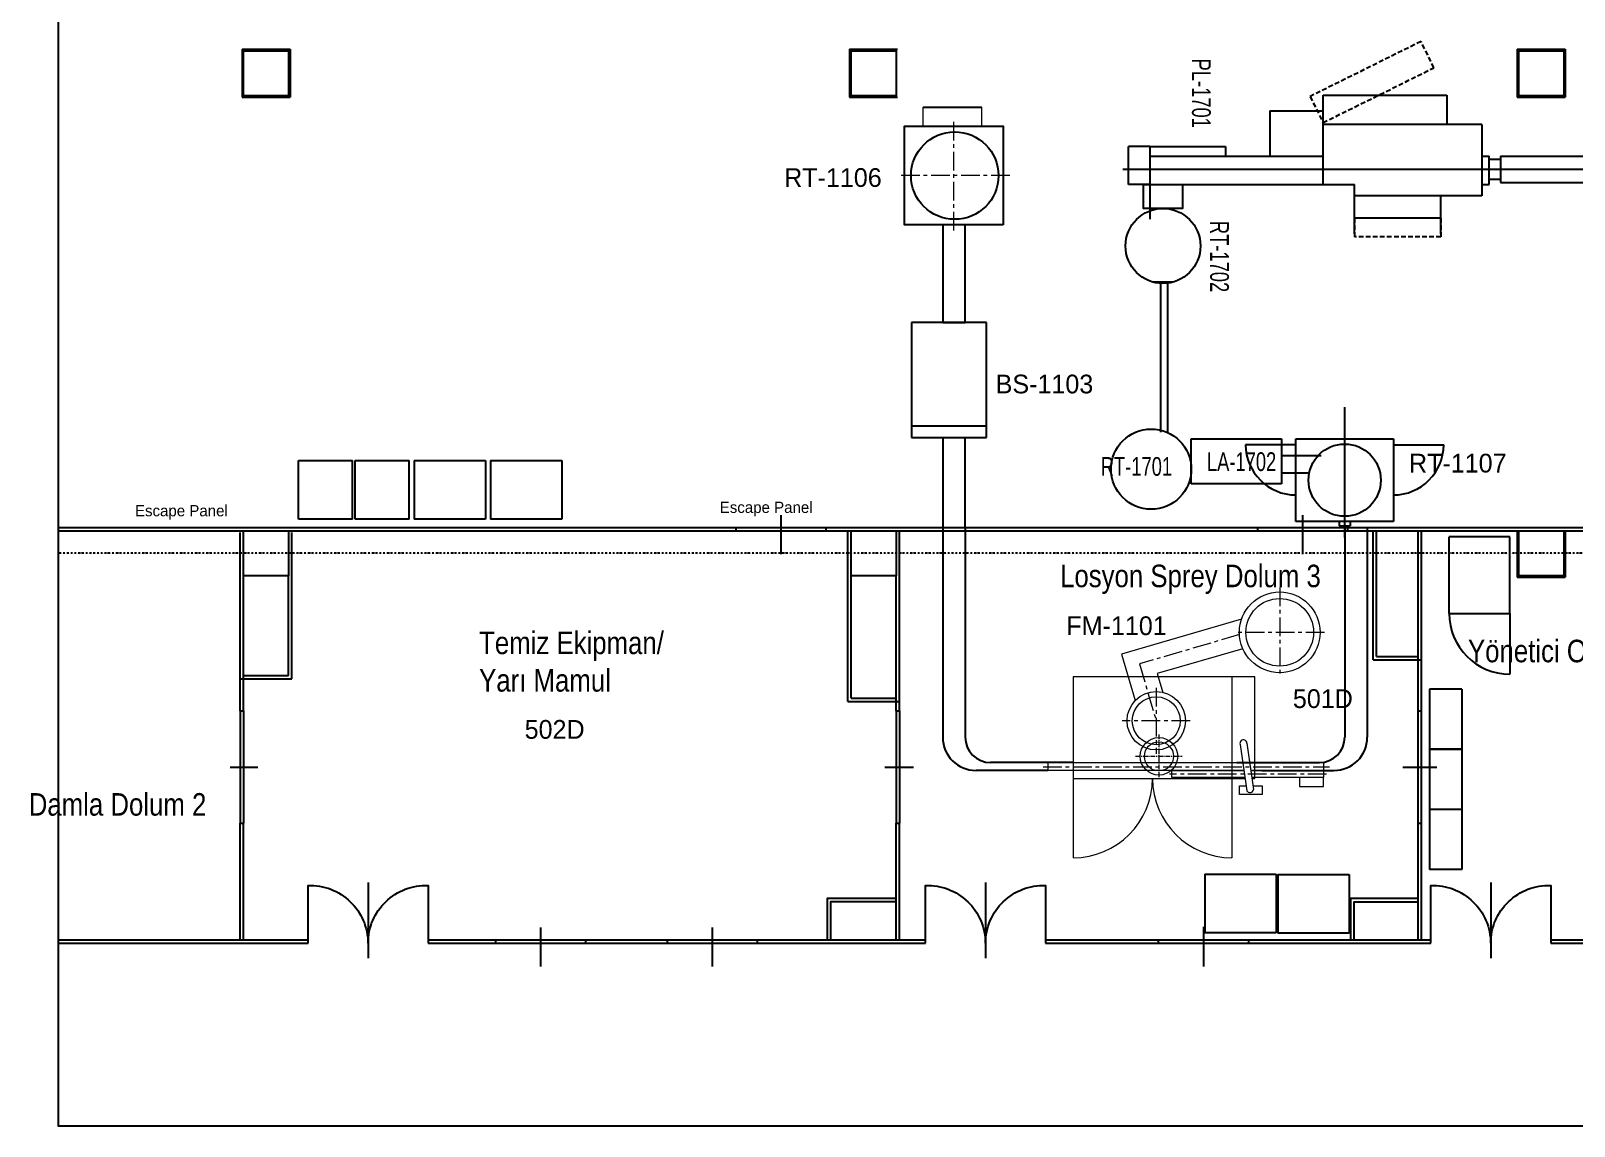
# Model space of a CAD drawing. Header units: millimetres. Extents: x 1327 to 4585, y 706 to 3460.
# Drawn here: x 1397 to 3454, y 706 to 2167 of the extents above; entities that cross this region are included whole.
import ezdxf
from ezdxf.enums import TextEntityAlignment as Align

# ---------------------------------------------------------------- set-up
doc = ezdxf.new("R2010")
doc.units = ezdxf.units.MM
doc.header["$LTSCALE"] = 5
for name, pattern in [('CENTER', [2, 1.25, -0.25, 0.25, -0.25]), ('HIDDEN', [0.375, 0.25, -0.125]), ('M102 AYDINLATMA$0$STYLE_01', [0.984252, 0.492126, -0.246063, 0.0005, -0.245563])]:
    doc.linetypes.add(name, pattern=pattern)
doc.layers.add('+++makinalar', color=1, linetype='Continuous', lineweight=25)
for name, color, linetype in [('EKIPMAN', 1, 'Continuous'), ('EKIPMANISMI', 3, 'Continuous'), ('KORÇELIK', 30, 'Continuous'), ('M102 AYDINLATMA$0$A-axis', 8, 'Continuous'), ('M102 AYDINLATMA$0$büro malzemeleri', 1, 'Continuous'), ('M102 AYDINLATMA$0$duvarlar', 7, 'Continuous'), ('M102 AYDINLATMA$0$Eksik kolonlar', 7, 'Continuous'), ('M102 AYDINLATMA$0$MAHAL-yazıları', 250, 'Continuous'), ('M102 AYDINLATMA$0$makinalar', 1, 'Continuous'), ('M102 AYDINLATMA$0$S-concrete', 1, 'Continuous'), ('M102 AYDINLATMA$0$yazılar', 7, 'Continuous'), ('M102 AYDINLATMA$0$Üretim dolapları', 1, 'Continuous'), ('MIMARI', 7, 'Continuous'), ('Oda isimleri', 7, 'Continuous')]:
    doc.layers.add(name, color=color, linetype=linetype)
doc.styles.add('M101 AYDINLATMA$0$STANDARD', font='txt')
doc.styles.add('M102 AYDINLATMA$0$STANDARD', font='txt')
doc.styles.get("Standard").update_dxf_attribs({"font": 'arial.ttf'})

# ---------------------------------------------------------------- blocks, each defined once
blk = doc.blocks.new('M102 AYDINLATMA$0$KOLON')
at = {"layer": 'M102 AYDINLATMA$0$S-concrete', "color": 3, "linetype": 'Continuous'}
blk.add_lwpolyline([(-30, 30), (30, 30), (30, -30), (-30, -30)], close=True, dxfattribs=at)
blk = doc.blocks.new('RT-1107')
at = {"layer": 'KORÇELIK', "color": 5}
for p, q in [((0, 158.5), (0, -15.6)), ((-65, 108.3), (-132, 108.3)), ((-65, 116), (65, 116)), ((-65, 6), (-65, 116)), ((65, 116), (65, 6)), ((65, 108.3), (132, 108.3)), ((65, 6), (-65, 6)), ((-7.5, 6), (-7.5, 0)), ((-7.5, 0), (7.5, 0)), ((7.5, 6), (7.5, 0))]:
    blk.add_line(p, q, dxfattribs=at)
blk.add_circle((0, 61), 48.2, dxfattribs=at)
for centre, start, end in [((-65, 108.3), 180, 270), ((65, 108.3), 270, 0)]:
    blk.add_arc(centre, 67, start, end, dxfattribs=at)
blk = doc.blocks.new('A$C3BDF7DBD')
at = {"layer": 'EKIPMAN', "color": 5}
for p, q in [((26.5, 362), (26.5, 162)), ((36, 362), (36, 162))]:
    blk.add_line(p, q, dxfattribs=at)
blk = doc.blocks.new('A$C09710430')
at = {"layer": 'EKIPMAN'}
for p, q in [((0, 0), (0, 60)), ((0, 60), (120, 60)), ((120, 60), (120, 0)), ((120, 0), (0, 0))]:
    blk.add_line(p, q, dxfattribs=at)
at = {"layer": 'EKIPMAN', "color": 5}
for p, q in [((120, 38.1), (173, 38.1)), ((120, 14.6), (157.1, 14.6))]:
    blk.add_line(p, q, dxfattribs=at)

msp = doc.modelspace()

# ---------------------------------------------------------------- linework, layer by layer
at = {"layer": '+++makinalar', "lineweight": 5}
for p, q in [((2585.9, 2039.3), (2585.9, 2064.7)), ((2664.3, 2039.3), (2664.3, 2064.7)), ((3010.7, 1382.3), (2850.5, 1335.4)), ((3012.3, 1342.8), (2898.1, 1309.5)), ((2850.5, 1335.4), (2868.8, 1273.6)), ((2892.7, 1327.9), (2892.7, 1327.8)), ((2785.9, 1305.2), (2785.9, 1169.8)), ((3028.3, 1305.2), (2785.9, 1305.2)), ((2898.1, 1309.5), (2905.5, 1284.5)), ((2997.8, 1305.2), (2997.8, 1169.8)), ((3028.3, 1169.8), (3028.3, 1305.2)), ((3008.6, 1215.2), (3017.4, 1153.4)), ((3017.6, 1216.8), (3026.4, 1154.9)), ((2785.9, 1169.8), (3015.1, 1169.8)), ((2785.9, 1169.8), (2785.9, 1063.8)), ((2997.8, 1169.8), (2997.8, 1063.8)), ((3024.3, 1169.8), (3028.3, 1169.8))]:
    msp.add_line(p, q, dxfattribs=at)
at = {"layer": '+++makinalar', "linetype": 'CENTER', "lineweight": 5, "ltscale": 4}
for p, q in [((2627.1, 1900.4), (2627.1, 2046.8)), ((2701.6, 1973.6), (2552.6, 1973.6)), ((3061.5, 1424.6), (3061.5, 1304.6)), ((3007.8, 1361.5), (2874.3, 1322.5)), ((3121.1, 1364.6), (3001.9, 1364.6)), ((2874.3, 1322.5), (2896.8, 1246.7)), ((2896.8, 1290.8), (2896.8, 1202.6)), ((2942.2, 1246.7), (2851.4, 1246.7)), ((2745.9, 1185.4), (3128, 1185.4)), ((3124, 1175.6), (2914.6, 1175.6))]:
    msp.add_line(p, q, dxfattribs=at)
at = {"layer": '+++makinalar', "linetype": 'CENTER', "lineweight": 5}
for p, q in [((2900.4, 1228.3), (2900.4, 1170.3)), ((2869.2, 1199.3), (2931.6, 1199.3))]:
    msp.add_line(p, q, dxfattribs=at)
at = {"layer": '+++makinalar', "lineweight": 5}
for points in [[(3013.6, 1180.4), (2752.6, 1180.4), (2752.6, 1191), (3012.1, 1191)], [(3014.9, 1171), (2917.4, 1171), (2917.4, 1180.4), (3013.6, 1180.4)], [(3021.3, 1191), (3119.8, 1191), (3119.8, 1180.4), (3022.8, 1180.4)], [(3022.8, 1180.4), (3119.7, 1180.4), (3119.7, 1171), (3024.1, 1171)], [(3025.7, 1159.8), (3037.9, 1159.8), (3037.9, 1148.3), (3007.8, 1148.3), (3007.8, 1159.8), (3016.5, 1159.8)]]:
    msp.add_lwpolyline(points, dxfattribs=at)
msp.add_lwpolyline([(3119.7, 1171), (3087.6, 1171), (3087.6, 1158.9), (3119.7, 1158.9)], close=True, dxfattribs=at)
for centre, radius in [((3061.5, 1364.6), 53.8), ((3061.5, 1364.6), 45.1), ((2896.8, 1246.7), 38.9), ((2896.8, 1246.7), 31.9), ((2900.4, 1199.3), 25), ((2900.4, 1199.3), 19.4)]:
    msp.add_circle(centre, radius, dxfattribs=at)
for centre, radius, start, end in [((3013, 1216.8), 4.63, 0, 199.6092), ((2785.9, 1169.8), 105.9, 270, 0), ((2997.8, 1169.8), 105.9, 180, 270), ((3021.6, 1155.9), 4.9, 211.141, 348.4682)]:
    msp.add_arc(centre, radius, start, end, dxfattribs=at)
msp.add_lwpolyline([(1433.3, 3459.9), (4480.5, 3459.9), (4480.5, 706.2), (1433.3, 706.2)], close=True)
at = {"layer": 'EKIPMAN', "color": 5}
for p, q in [((3119.3, 2080.8), (3284.3, 2080.8)), ((3119.3, 1961.6), (3119.3, 2080.8)), ((3284.3, 2080.8), (3284.3, 2041.8)), ((3048.3, 2059.8), (3048.3, 1999.8)), ((3048.3, 2059.8), (3119.3, 2059.8)), ((3330.8, 2041.8), (3119.3, 2041.8)), ((3330.8, 2041.8), (3330.8, 1946.8)), ((2888.3, 2012.6), (2888.3, 1961.6)), ((2888.3, 2012.6), (2989.3, 2012.6)), ((2888.3, 1999.6), (3119.3, 1999.6)), ((2989.3, 2012.6), (2989.3, 1999.6)), ((3330.8, 1999.6), (3340.8, 1999.6)), ((3340.8, 1961.6), (3340.8, 1999.6)), ((3355.8, 1999.3), (3497.4, 1999.3)), ((3355.8, 1999.3), (3355.8, 1964.3)), ((3706.7, 1981.8), (2852.5, 1981.8)), ((3355.8, 1994.9), (3340.8, 1994.9)), ((3355.8, 1994.9), (3355.8, 1968.6)), ((2888.3, 1961.6), (3161.3, 1961.6)), ((2888.3, 1961.6), (2888.3, 1915.3)), ((3161.3, 1895.8), (3161.3, 1961.6)), ((3330.8, 1961.6), (3340.8, 1961.6)), ((3355.8, 1968.6), (3340.8, 1968.6)), ((3355.8, 1964.3), (3497.4, 1964.3)), ((3330.8, 1946.8), (3161.3, 1946.8)), ((3276.3, 1895.8), (3276.3, 1946.8)), ((3276.3, 1917), (3161.3, 1917))]:
    msp.add_line(p, q, dxfattribs=at)
at = {"layer": 'EKIPMAN', "color": 5, "linetype": 'HIDDEN', "ltscale": 5}
for p, q in [((3161.3, 1917), (3161.3, 1892)), ((3276.3, 1917), (3276.3, 1892)), ((3276.3, 1892), (3161.3, 1892))]:
    msp.add_line(p, q, dxfattribs=at)
msp.add_lwpolyline([(3119.3, 2044.2), (3267.1, 2117.4), (3249.8, 2152.4), (3102, 2079.1)], close=True, dxfattribs=at)
at = {"layer": 'EKIPMAN'}
for centre, radius in [((2905.8, 1879.8), 50), ((2890.1, 1582.2), 53.5)]:
    msp.add_circle(centre, radius, dxfattribs=at)
at = {"layer": 'KORÇELIK', "color": 1}
for p, q in [((2585.9, 2064.7), (2664.3, 2064.7)), ((2859.8, 1961.6), (2859.8, 2012.6)), ((2888.3, 2012.6), (2859.8, 2012.6)), ((2888.3, 1961.6), (2859.8, 1961.6)), ((2892, 1831.8), (2919.6, 1831.8)), ((2612.1, 1504.5), (2612.1, 1224.9)), ((2642.1, 1504.5), (2642.1, 1224.9)), ((3148.2, 1504.5), (3148.2, 1224.9)), ((3178.2, 1504.5), (3178.2, 1224.9)), ((2752.6, 1180.4), (2656.6, 1180.4)), ((2785.9, 1191), (2676, 1191)), ((3004.4, 1191), (3114.3, 1191)), ((3037.8, 1180.4), (3133.7, 1180.4))]:
    msp.add_line(p, q, dxfattribs=at)
msp.add_lwpolyline([(2931.8, 1961.6), (2931.8, 1929.8), (2879.8, 1929.8), (2879.8, 1961.6)], close=True, dxfattribs=at)
for centre, radius, start, end in [((2656.6, 1224.9), 44.5, 180, 270), ((2676, 1224.9), 33.9, 180, 270), ((3114.3, 1224.9), 33.9, 270, 0), ((3133.7, 1224.9), 44.5, 270, 0)]:
    msp.add_arc(centre, radius, start, end, dxfattribs=at)
at = {"layer": 'M102 AYDINLATMA$0$A-axis', "color": 2, "linetype": 'M102 AYDINLATMA$0$STYLE_01'}
msp.add_line((3580, 1470), (1433.3, 1470), dxfattribs=at)
at = {"layer": 'M102 AYDINLATMA$0$büro malzemeleri'}
for p, q in [((3368.3, 1491.9), (3287.3, 1491.9)), ((3287.3, 1389.9), (3287.3, 1491.9)), ((3368.3, 1389.9), (3368.3, 1491.9)), ((3287.3, 1389.9), (3368.3, 1389.9)), ((3368.3, 1389.9), (3368.3, 1308.9))]:
    msp.add_line(p, q, dxfattribs=at)
at = {"layer": 'M102 AYDINLATMA$0$büro malzemeleri', "linetype": 'Continuous'}
for p, q in [((3261, 1289), (3261, 1209)), ((3304, 1289), (3261, 1289)), ((3304, 1289), (3304, 1209)), ((3304, 1209), (3261, 1209)), ((3261, 1208.6), (3261, 1128.6)), ((3304, 1208.6), (3261, 1208.6)), ((3304, 1208.6), (3304, 1128.6)), ((3304, 1128.6), (3261, 1128.6)), ((3261, 1128.2), (3261, 1048.2)), ((3304, 1128.2), (3261, 1128.2)), ((3304, 1128.2), (3304, 1048.2)), ((3304, 1048.2), (3261, 1048.2))]:
    msp.add_line(p, q, dxfattribs=at)
at = {"layer": 'M102 AYDINLATMA$0$büro malzemeleri'}
msp.add_arc((3368.3, 1389.9), 81, 180, 270, dxfattribs=at)
at = {"layer": 'M102 AYDINLATMA$0$duvarlar', "color": 5, "linetype": 'Continuous'}
for p, q in [((2336.3, 1504.5), (2456.3, 1504.5)), ((2336.3, 1504.5), (2336.3, 1500)), ((2336.3, 1504.5), (2456.3, 1504.5)), ((2336.3, 1504.5), (2336.3, 1500)), ((2396.3, 1521), (2396.3, 1469)), ((2396.3, 1521), (2396.3, 1469)), ((2456.3, 1504.5), (2456.3, 1500)), ((2456.3, 1504.5), (2456.3, 1500)), ((3031.8, 1504.5), (3151.8, 1504.5)), ((3031.8, 1504.5), (3031.8, 1500)), ((3031.8, 1504.5), (3151.8, 1504.5)), ((3031.8, 1504.5), (3031.8, 1500)), ((3091.8, 1521), (3091.8, 1469)), ((3091.8, 1521), (3091.8, 1469)), ((3151.8, 1504.5), (3151.8, 1500)), ((3151.8, 1504.5), (3151.8, 1500)), ((2336.3, 1500), (2456.3, 1500)), ((2336.3, 1500), (2456.3, 1500)), ((3031.8, 1500), (3151.8, 1500)), ((3031.8, 1500), (3151.8, 1500)), ((2075.9, 971.1), (2075.9, 919.1)), ((2075.9, 971.1), (2075.9, 919.1)), ((2304.7, 971.1), (2304.7, 919.1)), ((2304.7, 971.1), (2304.7, 919.1)), ((2959.6, 972.1), (2959.6, 919.1)), ((2959.6, 972.1), (2959.6, 919.1)), ((2015.9, 954.6), (2135.9, 954.6)), ((2015.9, 954.6), (2015.9, 950.1)), ((2015.9, 954.6), (2135.9, 954.6)), ((2015.9, 954.6), (2015.9, 950.1)), ((2015.9, 950.1), (2135.9, 950.1)), ((2015.9, 950.1), (2135.9, 950.1)), ((2135.9, 954.6), (2135.9, 950.1)), ((2135.9, 954.6), (2135.9, 950.1)), ((2244.7, 954.6), (2364.7, 954.6)), ((2244.7, 954.6), (2244.7, 950.1)), ((2244.7, 954.6), (2364.7, 954.6)), ((2244.7, 954.6), (2244.7, 950.1)), ((2244.7, 950.1), (2364.7, 950.1)), ((2244.7, 950.1), (2364.7, 950.1)), ((2364.7, 954.6), (2364.7, 950.1)), ((2364.7, 954.6), (2364.7, 950.1)), ((2899.6, 954.6), (3019.6, 954.6)), ((2899.6, 954.6), (2899.6, 950.1)), ((2899.6, 954.6), (3019.6, 954.6)), ((2899.6, 954.6), (2899.6, 950.1)), ((2899.6, 950.1), (3019.6, 950.1)), ((2899.6, 950.1), (3019.6, 950.1)), ((3019.6, 954.6), (3019.6, 950.1)), ((3019.6, 954.6), (3019.6, 950.1))]:
    msp.add_line(p, q, dxfattribs=at)
at = {"layer": 'M102 AYDINLATMA$0$duvarlar', "color": 5}
for p, q in [((1675.5, 1260), (1675.5, 1110)), ((1675.5, 1260), (1680, 1260)), ((1680, 1260), (1680, 1110)), ((2550, 1260), (2550, 1110)), ((2550, 1260), (2554.5, 1260)), ((2554.5, 1260), (2554.5, 1110)), ((3245.5, 1260), (3245.5, 1110)), ((3245.5, 1260), (3250, 1260)), ((1662.1, 1185), (1698.9, 1185)), ((2534.9, 1185), (2571.2, 1185)), ((2536.6, 1185), (2573.4, 1185)), ((3225.5, 1185), (3270.7, 1185)), ((1675.5, 1110), (1680, 1110)), ((2550, 1110), (2554.5, 1110)), ((3245.5, 1110), (3250, 1110))]:
    msp.add_line(p, q, dxfattribs=at)
at = {"layer": 'M102 AYDINLATMA$0$Eksik kolonlar', "color": 7}
msp.add_line((1433.3, 1504.5), (1680, 1504.5), dxfattribs=at)
at = {"layer": 'M102 AYDINLATMA$0$makinalar', "color": 4, "linetype": 'Continuous'}
for p, q in [((2612.1, 1907.9), (2612.1, 1777.9)), ((2642.1, 1777.9), (2642.1, 1907.9)), ((2670.6, 1777.9), (2570.6, 1777.9)), ((2570.6, 1777.9), (2570.6, 1624.5)), ((2670.6, 1624.5), (2670.6, 1777.9)), ((2670.6, 1639.5), (2570.6, 1639.5)), ((2570.6, 1624.5), (2670.6, 1624.5)), ((2612.1, 1624.5), (2612.1, 1504.5)), ((2642.1, 1504.5), (2642.1, 1624.5))]:
    msp.add_line(p, q, dxfattribs=at)
at = {"layer": 'M102 AYDINLATMA$0$makinalar', "color": 4}
for p, q in [((2612.1, 1777.9), (2642.1, 1777.9)), ((2612.1, 1624.5), (2642.1, 1624.5)), ((2612.1, 1624.5), (2642.1, 1624.5)), ((2612.1, 1504.5), (2642.1, 1504.5))]:
    msp.add_line(p, q, dxfattribs=at)
at = {"layer": 'M102 AYDINLATMA$0$makinalar'}
msp.add_lwpolyline([(2692.9, 1907.9), (2561.4, 1907.9), (2561.4, 2039.3), (2692.9, 2039.3)], close=True, dxfattribs=at)
msp.add_circle((2628.2, 1973.6), 58.3, dxfattribs=at)
at = {"layer": 'M102 AYDINLATMA$0$Üretim dolapları'}
for p, q in [((1753.3, 1593.7), (1825.3, 1593.7)), ((1753.3, 1515.7), (1753.3, 1593.7)), ((1825.3, 1515.7), (1825.3, 1593.7)), ((1828.9, 1593.7), (1900.9, 1593.7)), ((1828.9, 1515.7), (1828.9, 1593.7)), ((1900.9, 1515.7), (1900.9, 1593.7)), ((1907.6, 1593.6), (2002.6, 1593.6)), ((1907.6, 1593.6), (1907.6, 1515.6)), ((2002.6, 1593.6), (2002.6, 1515.6)), ((2009.3, 1593.5), (2104.3, 1593.5)), ((2009.3, 1593.5), (2009.3, 1515.5)), ((2104.3, 1593.5), (2104.3, 1515.5)), ((1825.3, 1515.7), (1753.3, 1515.7)), ((1900.9, 1515.7), (1828.9, 1515.7)), ((2002.6, 1515.6), (1907.6, 1515.6)), ((2104.3, 1515.5), (2009.3, 1515.5)), ((2961.5, 1042), (3056.5, 1042)), ((2961.5, 1042), (2961.5, 964)), ((3056.5, 1042), (3056.5, 964)), ((3058.9, 1041.6), (3153.9, 1041.6)), ((3058.9, 1041.6), (3058.9, 963.6)), ((3153.9, 1041.6), (3153.9, 963.6)), ((3056.5, 964), (2961.5, 964)), ((3153.9, 963.6), (3058.9, 963.6))]:
    msp.add_line(p, q, dxfattribs=at)
at = {"layer": 'MIMARI', "color": 4}
for p, q in [((1678, 2142), (1678, 2078)), ((1678, 2142), (1742, 2142)), ((1742, 2142), (1742, 2078)), ((2488, 2142), (2488, 2078)), ((2488, 2142), (2552, 2142)), ((3378, 2142), (3378, 2078)), ((3378, 2142), (3442, 2142)), ((3442, 2142), (3442, 2078)), ((1678, 2078), (1742, 2078)), ((2488, 2078), (2552, 2078)), ((3378, 2078), (3442, 2078)), ((1433.3, 1504.5), (3645, 1504.5)), ((1433.3, 1500), (1680, 1500)), ((1675.5, 1260), (1675.5, 1497.5)), ((1740, 1500), (2490, 1500)), ((1744.5, 1302.5), (1744.5, 1497.5)), ((2485.5, 1272.5), (2485.5, 1500)), ((2550, 1500), (3380, 1500)), ((2554.5, 1260), (2554.5, 1500)), ((3186, 1328), (3186, 1500)), ((3190.5, 1332.5), (3190.5, 1500)), ((3245.5, 1500), (3245.5, 1260)), ((3250, 1500), (3250, 1260)), ((3378, 1500), (3378, 1438)), ((3440, 1500), (3645, 1500)), ((3442, 1500), (3442, 1438)), ((1680, 1260), (1680, 1440)), ((1740, 1307), (1740, 1440)), ((2490, 1277), (2490, 1440)), ((2550, 1260), (2550, 1440)), ((3378, 1438), (3442, 1438)), ((3186, 1328), (3250, 1328)), ((3190.5, 1332.5), (3245.5, 1332.5)), ((1675.5, 1302.5), (1744.5, 1302.5)), ((1680, 1307), (1740, 1307)), ((2490, 1277), (2550, 1277)), ((2485.5, 1272.5), (2554.5, 1272.5)), ((1675.5, 954.6), (1675.5, 1110)), ((1680, 954.6), (1680, 1110)), ((2550, 954.6), (2550, 1110)), ((2554.5, 954.6), (2554.5, 1110)), ((3245.5, 1110), (3245.5, 954.6)), ((3250, 1110), (3250, 954.6)), ((1846, 1031.1), (1846, 930.3)), ((2669.2, 1031.1), (2669.2, 930.3)), ((3342.7, 1031.1), (3342.7, 930.3)), ((1433.3, 954.6), (1766, 954.6)), ((1433.3, 950.1), (1766, 950.1)), ((1926, 954.6), (2589.2, 954.6)), ((1926, 950.1), (2589.2, 950.1)), ((2749.2, 954.6), (3262.7, 954.6)), ((2749.2, 950.1), (3262.7, 950.1)), ((3422.7, 954.6), (3645, 954.6)), ((3422.7, 950.1), (3735.8, 950.1))]:
    msp.add_line(p, q, dxfattribs=at)
at = {"layer": 'MIMARI', "color": 5}
msp.add_line((3250, 1260), (3250, 1110), dxfattribs=at)
at = {"layer": 'MIMARI', "color": 4}
for points in [[(1766, 950.1), (1766, 1027.1, -0.422053), (1846, 950.1, -0.422053), (1926, 1027.1), (1926, 950.1)], [(2589.2, 950.1), (2589.2, 1027.1, -0.422053), (2669.2, 950.1, -0.422053), (2749.2, 1027.1), (2749.2, 950.1)], [(3262.7, 950.1), (3262.7, 1027.1, -0.422053), (3342.7, 950.1, -0.422053), (3422.7, 1027.1), (3422.7, 950.1)]]:
    msp.add_lwpolyline(points, format="xyb", dxfattribs=at)
for points in [[(2550, 1009.7), (2458, 1009.7), (2458, 954.6)], [(3245.5, 1009.7), (3156, 1009.7), (3156, 954.6)], [(2550, 1005.2), (2462.5, 1005.2), (2462.5, 954.6)], [(3160.5, 954.6), (3160.5, 1005.2), (3245.5, 1005.2)]]:
    msp.add_lwpolyline(points, dxfattribs=at)

# ---------------------------------------------------------------- block references
at = {"layer": 'KORÇELIK', "color": 1}
for name, p in [('A$C3BDF7DBD', (2875.8, 1469.7)), ('A$C09710430', (2943.6, 1562.5))]:
    msp.add_blockref(name, p, dxfattribs=at)
at = {"layer": 'KORÇELIK', "color": 5}
msp.add_blockref('RT-1107', (3148, 1506.5), dxfattribs=at)
at = {"layer": 'M102 AYDINLATMA$0$S-concrete', "color": 3}
for p in [(1710, 2110), (2520, 2110), (1710, 1470), (2520, 1470)]:
    msp.add_blockref('M102 AYDINLATMA$0$KOLON', p, dxfattribs=at)
at = {"layer": 'M102 AYDINLATMA$0$S-concrete', "color": 2}
for p in [(3410, 2110), (3410, 1470)]:
    msp.add_blockref('M102 AYDINLATMA$0$KOLON', p, dxfattribs=at)

# ---------------------------------------------------------------- texts
at = {"layer": 'EKIPMANISMI', "color": 7, "linetype": 'Continuous', "width": 0.7}
for s, p in [('PL-1701', (2957, 2083.4)), ('RT-1702', (2981.2, 1865.7))]:
    msp.add_text(s, height=25, rotation=270, dxfattribs=at).set_placement(p, align=Align.MIDDLE)
for s, p in [('LA-1702', (3010.6, 1592.2)), ('RT-1701', (2870.4, 1585.8))]:
    msp.add_text(s, height=25, dxfattribs=at).set_placement(p, align=Align.MIDDLE)
at = {"layer": 'M102 AYDINLATMA$0$MAHAL-yazıları', "linetype": 'Continuous', "style": 'M102 AYDINLATMA$0$STANDARD'}
for s, height, p in [('Escape Panel', 15, (1535.3, 1519.3)), ('Escape Panel', 15, (2314.9, 1523.8)), ('501D', 25, (3079, 1263.7)), ('502D', 25, (2054.8, 1222.7))]:
    msp.add_text(s, height=height, dxfattribs=at).set_placement(p)
at = {"layer": 'M102 AYDINLATMA$0$yazılar', "style": 'M102 AYDINLATMA$0$STANDARD'}
for s, p in [('RT-1106', (2465.8, 1971)), ('BS-1103', (2747.8, 1695.7)), ('RT-1107', (3298.8, 1590.2)), ('FM-1101', (2843.9, 1373.4))]:
    msp.add_text(s, height=25, dxfattribs=at).set_placement(p, align=Align.MIDDLE)
at = {"layer": 'Oda isimleri', "linetype": 'Continuous', "char_height": 30, "width": 406.833, "attachment_point": 1, "style": 'M101 AYDINLATMA$0$STANDARD'}
for s, insert in [('{\\fHelveticaCondensedTurk|b0|i0|c162|p2;Losyon Sprey Dolum 3}', (2768.6, 1454.8)), ('{\\fHelveticaCondensedTurk|b0|i0|c162|p2;Temiz Ekipman/\\PYarı Mamul}', (1994.1, 1365.6)), ('{\\fHelvetica Condensed|b0|i0|c162|p34;Yönetici Ofisi}', (3312.4, 1354.7)), ('{\\fHelvetica Condensed|b0|i0|c162|p34;Damla Dolum 2}', (1393.7, 1150.2))]:
    msp.add_mtext(s, dxfattribs=dict(at, insert=insert))

doc.saveas('drawing.dxf')
